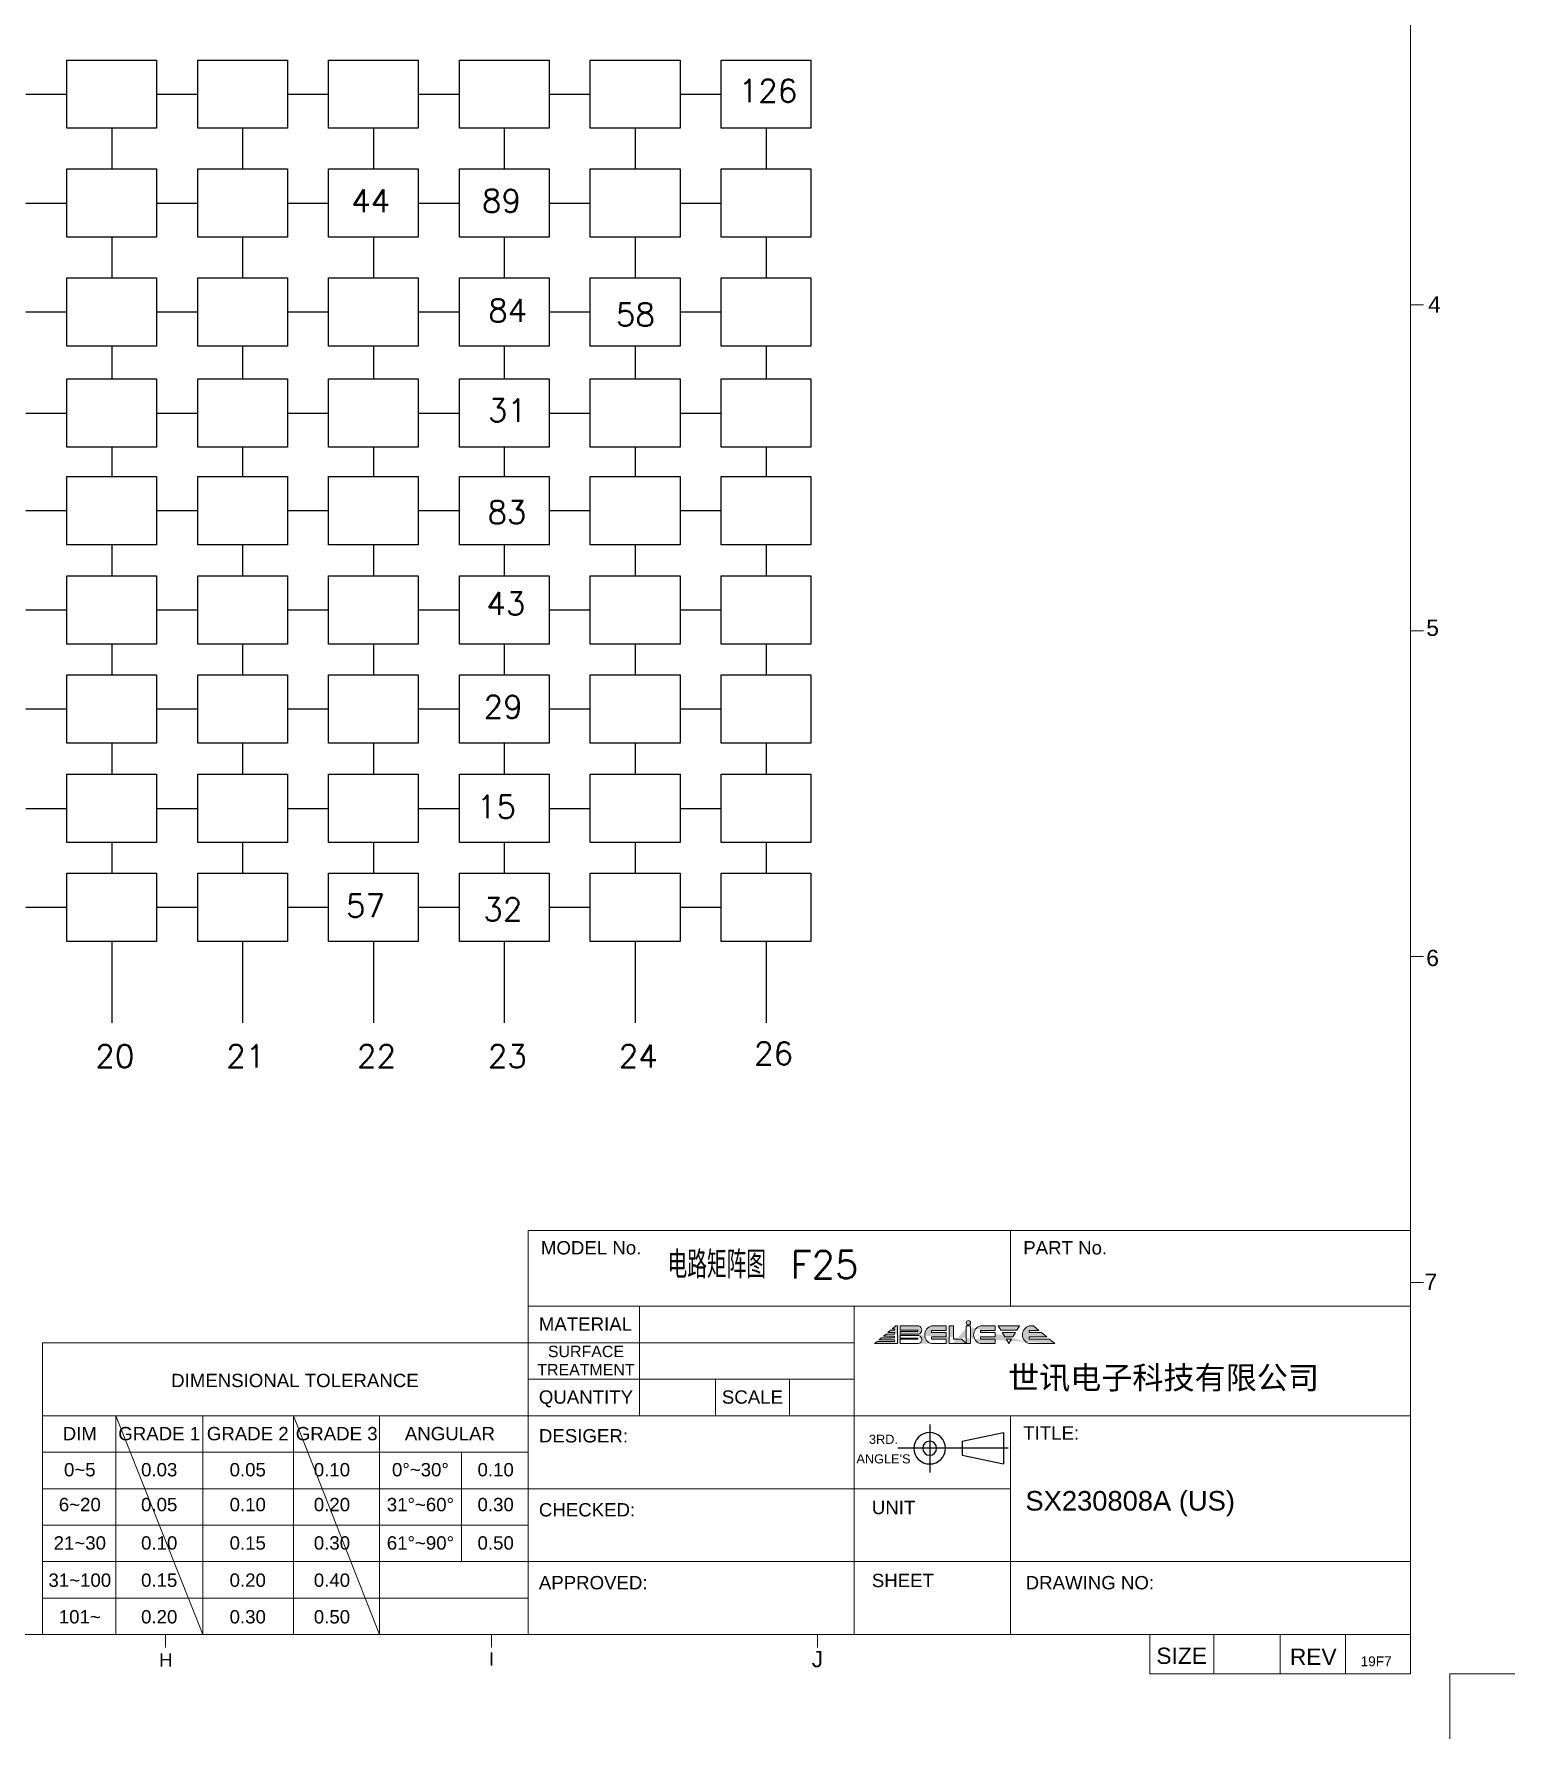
# Model space of a CAD drawing. Header units: millimetres. Extents: x 1461 to 1900, y 363 to 677.
# Drawn here: x 1737.6 to 1900, y 362.9 to 549.8 of the extents above; entities that cross this region are included whole.
import ezdxf
from ezdxf.enums import TextEntityAlignment as Align

# ---------------------------------------------------------------- set-up
doc = ezdxf.new("R2010")
doc.units = ezdxf.units.MM
doc.layers.add('FRAME', color=4, linetype='Continuous')
doc.layers.add('TEXT', color=2, linetype='Continuous', lineweight=0)
doc.layers.add('tukuang', color=5, linetype='Continuous', lineweight=9)
doc.styles.add('ARIAL', font='arial.ttf')
doc.styles.get("Standard").update_dxf_attribs({"font": 'txt', "bigfont": 'gbcbig.shx'})
doc.styles.add('style2', font='arial.ttf', dxfattribs={"height": 2.2})

# ---------------------------------------------------------------- blocks, each defined once
blk = doc.blocks.new('A$C2A432875')
at = {"layer": 'FRAME'}
for p, q in [((7.02903432826588, 4.773375119223429), (0.6975377933415529, 6.113440213039325)), ((0.6975377933415529, 6.113440213039325), (0.6975377933415529, 1.287040250533209)), ((12.01911244807297, 7.346853786466963), (12.01911244807297, 0)), ((0, 3.700240231786267), (16.90187622474764, 3.700240231786267)), ((7.02903432826588, 2.627105344349103), (0.6975377933415529, 1.287040250533209)), ((7.02903432826588, 4.773375119223429), (7.02903432826588, 2.627105344349103))]:
    blk.add_line(p, q, dxfattribs=at)
for radius in [2.413199981253058, 1.073134887437162]:
    blk.add_circle((12.01911244807297, 3.700240231786267), radius, dxfattribs=at)
blk = doc.blocks.new('A2KUANG')
at = {"layer": 'tukuang', "lineweight": 13}
h = blk.add_hatch(color=256, dxfattribs=at)
h.dxf.hatch_style = 1
edge = h.paths.add_edge_path()
edge.add_arc((203.0368198251449, 68.37599122702932), 0.4856163166631358, 0, 360)
h.paths.add_polyline_path([(202.5506171639772, 63.80005937274859), (203.523022486313, 63.80005937274859), (203.523022486313, 67.68968066209311), (202.5506171639772, 67.68968066209311)])
h.paths.add_polyline_path([(201.5781853423973, 64.75781894150555), (202.5505906647336, 63.80005937274859), (198.8230634283555, 63.80005937274859), (198.8230634283555, 67.689680662093), (199.7954687506917, 67.689680662093), (199.7954687506917, 64.75781894150555)], flags=17)
edge = h.paths.add_edge_path(flags=17)
edge.add_line((205.6546892767142, 65.25866735625266), (205.6546892767142, 64.75781894150555))
edge.add_line((205.6546892767142, 64.75781894150555), (208.8996462888863, 64.75781894150555))
edge.add_line((208.8996462888863, 64.75781894150555), (208.8996462888863, 63.80005937274859))
edge.add_line((208.8996462888863, 63.80005937274859), (205.6546892767142, 63.80005937274859))
edge.add_arc((206.1874173586648, 65.7448700174208), 2.016454227829005, 105.31885865457329, 254.68114134542668, ccw=False)
edge.add_line((205.6546892767142, 67.689680662093), (208.8960403511678, 67.689680662093))
edge.add_line((208.8960403511678, 67.689680662093), (208.8960403511678, 66.71727533975684))
edge.add_line((208.8960403511678, 66.71727533975684), (205.6546892767142, 66.71727533975684))
edge.add_line((205.6546892767142, 66.71727533975684), (205.6546892767142, 66.23107267858893))
edge.add_line((205.6546892767142, 66.23107267858893), (208.8960403511678, 66.23107267858893))
edge.add_line((208.8960403511678, 66.23107267858893), (208.8960403511678, 65.25866735625266))
edge.add_line((208.8960403511678, 65.25866735625266), (205.6546892767142, 65.25866735625266))
edge = h.paths.add_edge_path(flags=17)
edge.add_line((216.3768580569886, 65.258667356253), (216.3768580569886, 64.75781894150555))
edge.add_line((216.3768580569886, 64.75781894150555), (220.8157006780189, 64.75781894150555))
edge.add_line((220.8157006780189, 64.75781894150555), (221.957219690431, 63.80005937274859))
edge.add_line((221.957219690431, 63.80005937274859), (216.3762659847853, 63.80005937274859))
edge.add_arc((216.9089940667363, 65.7448700174208), 2.016454227829005, 105.31885865457329, 254.68114134542668, ccw=False)
edge.add_line((216.3762659847853, 67.68968066209311), (217.3213206634628, 67.68968066209311))
edge.add_line((217.3213206634628, 67.68968066209311), (218.4802954202046, 66.71727533975707))
edge.add_line((218.4802954202046, 66.71727533975707), (216.3762659847853, 66.71727533975707))
edge.add_line((216.3762659847853, 66.71727533975707), (216.3762659847853, 66.23107267858893))
edge.add_line((216.3762659847853, 66.23107267858893), (219.0597827985757, 66.23107267858893))
edge.add_line((219.0597827985757, 66.23107267858893), (220.218757555318, 65.258667356253))
edge.add_line((220.218757555318, 65.258667356253), (216.3768580569886, 65.258667356253))
h.paths.add_polyline_path([(211.8832547617076, 63.80005937274859), (211.3073256371135, 64.75781894150555), (212.4646184493631, 64.75781894150555)], flags=17)
h.paths.add_polyline_path([(212.7686353350737, 65.25866735625266), (213.3588890506508, 66.23107267858893), (210.4214146394265, 66.23107267858893), (211.0061506883394, 65.25866735625266)], flags=17)
h.paths.add_polyline_path([(213.6555439528042, 66.71979269531823), (214.2442696240159, 67.689680662093), (209.5443105660584, 67.689680662093), (210.127532854699, 66.71979269531823)], flags=17)
edge = h.paths.add_edge_path(flags=17)
edge.add_line((194.9334421390104, 64.75781894150555), (194.9334421390104, 65.258667356253))
edge.add_line((194.9334421390104, 65.258667356253), (198.1711872757455, 65.25866735625266))
edge.add_line((198.1711872757455, 65.25866735625266), (198.1711872757455, 66.23107267858893))
edge.add_line((198.1711872757455, 66.23107267858893), (194.9298362012923, 66.23107267858893))
edge.add_line((194.9298362012923, 66.23107267858893), (194.9298362012923, 66.71727533975684))
edge.add_line((194.9298362012923, 66.71727533975684), (198.1711872757455, 66.71727533975684))
edge.add_line((198.1711872757455, 66.71727533975684), (198.1711872757455, 67.689680662093))
edge.add_line((198.1711872757455, 67.689680662093), (194.9298362012923, 67.689680662093))
edge.add_arc((195.4625642832443, 65.7448700174208), 2.016454227829005, 105.3188586545733, 254.6811413454267)
edge.add_line((194.9298362012923, 63.80005937274859), (198.1747932134645, 63.80005937274859))
edge.add_line((198.1747932134645, 63.80005937274859), (198.1747932134645, 64.75781894150555))
edge.add_line((198.1747932134645, 64.75781894150555), (194.9334421390104, 64.75781894150555))
edge = h.paths.add_edge_path()
edge.add_arc((191.8439102022517, 64.89035392198195), 0.1338594321856037, 278.0665892787409, 441.9334107212064)
edge.add_line((191.8626938796142, 65.02288890245825), (188.0937788079063, 65.02288890245825))
edge.add_line((188.0937788079063, 65.02288890245825), (188.0937788079063, 65.6098137226519))
edge.add_line((188.0937788079063, 65.6098137226519), (192.1868289870595, 65.6098137226519))
edge.add_arc((191.8372438503175, 64.70493654770019), 0.9700579722774649, -68.87674081975052, 68.87674081975052, ccw=False)
edge.add_line((192.1868289870595, 63.80005937274859), (188.0937788079063, 63.80005937274859))
edge.add_line((188.0937788079063, 63.80005937274859), (188.0937788079063, 64.75781894150555))
edge.add_line((188.0937788079063, 64.75781894150555), (191.8626938796142, 64.75781894150555))
edge = h.paths.add_edge_path(flags=17)
edge.add_arc((191.8439102022517, 66.59938611285952), 0.1338594321856037, 278.0665892787409, 441.9334107212064)
edge.add_line((191.8626938796142, 66.7319210933357), (188.0937788079063, 66.7319210933357))
edge.add_line((188.0937788079063, 66.7319210933357), (188.0937788079063, 67.689680662093))
edge.add_line((188.0937788079063, 67.689680662093), (192.1868289870595, 67.689680662093))
edge.add_arc((191.8372438503175, 66.78480348714118), 0.9700579722774223, -68.87674081975052, 68.87674081975052, ccw=False)
edge.add_line((192.1868289870595, 65.87992631218958), (188.0937788079063, 65.87992631218958))
edge.add_line((188.0937788079063, 65.87992631218958), (188.0937788079063, 66.46685113238334))
edge.add_line((188.0937788079063, 66.46685113238334), (191.8626938796142, 66.46685113238334))
h.paths.add_polyline_path([(187.1213509643526, 67.68968066209311), (187.4511044136602, 67.68968066209311), (187.4511044136602, 63.80667112566391), (182.421391906395, 63.80667112566391), (183.0098871392602, 64.29287378683193), (186.8029338008018, 64.29287378683193), (186.8029338008018, 64.61700889427732), (183.4022172945038, 64.61700889427732), (183.9907125273699, 65.10321155544545), (186.8029338008018, 65.10321155544545), (186.8029338008018, 65.42734666289061), (184.3830426826134, 65.42734666289061), (184.9715379154786, 65.91354932405875), (186.8029338008018, 65.91354932405875), (186.8029338008018, 66.23768443150425), (185.3638680707227, 66.23768443150425), (185.9523633035878, 66.72388709267204), (186.8029338008018, 66.72388709267204), (186.8029338008018, 67.04802220011754), (186.3446934588319, 67.04802220011754)])
edge = h.paths.add_edge_path()
edge.add_line((203.0368198251449, 67.68968066209311), (202.5506171639772, 67.68968066209311))
edge.add_line((217.2572606324729, 63.80005937274859), (221.957219690431, 63.80005937274859))
edge.add_line((188.0937788079063, 65.87992631218958), (192.1868289870595, 65.87992631218958))
edge.add_line((188.0937788079063, 65.6098137226519), (192.1868289870595, 65.6098137226519))
edge.add_line((186.8029338008018, 65.91354932405875), (184.9715379154786, 65.91354932405875))
edge.add_line((187.4511044136607, 63.80667112566357), (182.7511453557026, 63.80667112566357))
edge.add_line((198.8230634283555, 63.80005937274859), (199.471333643246, 63.80005937274859))
at = {"layer": 'tukuang', "color": 7}
for p, q in [((299.9976196515063, 583.182782608696), (299.9976196515063, -8.576217391303999)), ((299.9976196515063, 291.5913913043482), (302.8563587819408, 291.5913913043482)), ((299.9976196515063, 220.122913043479), (302.8563587819408, 220.122913043479)), ((299.9976196515063, 148.6544347826089), (302.8563587819408, 148.6544347826089)), ((106.4965109558543, 0), (106.4965109558534, 88.62091304347814)), ((212.2698587819386, 88.62091304347814), (106.4965109558498, 88.62091304347814)), ((212.2698587819386, 88.62091304347814), (299.9976196515054, 88.62091304347814)), ((212.2698587819386, 72.00000000000045), (212.2698587819386, 88.62091304347814)), ((299.9976196515063, -8.576217391304453), (299.9976196515063, 88.62091304347814)), ((299.9976196515063, 77.18595652173963), (302.8563587819408, 77.18595652173963)), ((212.2698587819386, 72), (106.4965109558507, 72.00000000000045)), ((130.8916244083275, 72.00000000000045), (130.8916244083275, 48.00000000000045)), ((177.9649892167226, 72), (177.9649892167226, 0)), ((212.2698587819386, 72), (299.9976196515063, 72.00000000000045)), ((186.3446934588319, 67.04802220011754), (187.1213509643526, 67.68968066209311)), ((187.1213509643526, 67.68968066209311), (187.4511044136602, 67.68968066209311)), ((187.4511044136602, 63.80667112566391), (187.4511044136602, 67.68968066209311)), ((188.0937788079063, 67.689680662093), (192.1868289870595, 67.689680662093)), ((188.0937788079063, 66.7319210933357), (188.0937788079063, 67.689680662093)), ((194.9298362012923, 67.689680662093), (198.1711872757455, 67.689680662093)), ((198.1711872757455, 67.689680662093), (198.1711872757455, 66.71727533975684)), ((198.8230634283555, 67.689680662093), (198.8230634283555, 63.80005937274859)), ((198.8230634283555, 67.689680662093), (199.7954687506917, 67.689680662093)), ((199.7954687506917, 64.75781894150555), (199.7954687506917, 67.689680662093)), ((202.5506171639772, 67.68968066209311), (202.5506171639772, 63.80005937274859)), ((203.0368198251449, 67.68968066209311), (202.5506171639772, 67.68968066209311)), ((202.5506171639772, 67.68968066209334), (203.523022486313, 67.68968066209311)), ((203.523022486313, 63.80005937274859), (203.523022486313, 67.68968066209311)), ((205.6546892767142, 67.689680662093), (208.8960403511678, 67.689680662093)), ((208.8960403511678, 67.689680662093), (208.8960403511678, 66.71727533975684)), ((209.5443105660584, 67.689680662093), (214.2442696240159, 67.689680662093)), ((210.1275328546999, 66.71979269531823), (209.5443105660584, 67.689680662093)), ((213.6555439528042, 66.71979269531823), (214.2442696240159, 67.689680662093)), ((216.3762659847853, 67.68968066209311), (217.3213206634628, 67.68968066209311)), ((218.4802954202046, 66.71727533975707), (217.3213206634628, 67.68968066209311)), ((0, 0), (0, 63.99999999999955)), ((9.094947017729282e-13, 64), (106.4965109558534, 64.00000000000091)), ((106.4965109558516, 64.00000000000091), (177.9649892167226, 64.00000000000091)), ((182.421391906395, 63.80667112566391), (183.0098871392602, 64.29287378683193)), ((187.4511044136602, 63.80667112566391), (182.421391906395, 63.80667112566391)), ((187.4511044136607, 63.80667112566357), (182.7511453557026, 63.80667112566357)), ((186.8029338008018, 64.29287378683193), (183.0098871392602, 64.29287378683193)), ((183.4022172945038, 64.61700889427732), (183.9907125273699, 65.10321155544545)), ((186.8029338008018, 64.61700889427732), (183.4022172945038, 64.61700889427732)), ((183.4022172945038, 64.61700889427732), (183.4022172945038, 64.61700889427732)), ((186.8029338008018, 65.10321155544545), (183.9907125273699, 65.10321155544545)), ((184.3830426826134, 65.42734666289061), (184.9715379154786, 65.91354932405875)), ((186.8029338008018, 65.42734666289061), (184.3830426826134, 65.42734666289061)), ((186.8029338008018, 65.91354932405875), (184.9715379154786, 65.91354932405875)), ((186.8029338008018, 65.91354932405875), (184.9715379154786, 65.91354932405875)), ((185.3638680707227, 66.23768443150425), (185.9523633035878, 66.72388709267204)), ((186.8029338008018, 66.23768443150425), (185.3638680707227, 66.23768443150425)), ((186.8029338008018, 66.72388709267204), (185.9523633035878, 66.72388709267204)), ((186.8029338008018, 67.04802220011754), (186.3446934588319, 67.04802220011754)), ((186.8029338008018, 67.04802220011754), (186.8029338008018, 66.72388709267204)), ((186.8029338008018, 66.23768443150425), (186.8029338008018, 65.91354932405875)), ((186.8029338008018, 65.42734666289061), (186.8029338008018, 65.10321155544545)), ((186.8029338008018, 64.61700889427732), (186.8029338008018, 64.29287378683193)), ((191.8626938796142, 66.7319210933357), (188.0937788079063, 66.7319210933357)), ((188.0937788079063, 66.46685113238334), (188.0937788079063, 65.87992631218958)), ((188.0937788079063, 66.46685113238334), (191.8626938796142, 66.46685113238334)), ((188.0937788079063, 65.87992631218958), (192.1868289870595, 65.87992631218958)), ((188.0937788079063, 65.87992631218958), (192.1868289870595, 65.87992631218958)), ((188.0937788079063, 65.6098137226519), (192.1868289870595, 65.6098137226519)), ((188.0937788079063, 65.6098137226519), (192.1868289870595, 65.6098137226519)), ((188.0937788079063, 65.02288890245825), (188.0937788079063, 65.6098137226519)), ((188.0937788079063, 65.02288890245825), (191.8626938796142, 65.02288890245825)), ((188.0937788079063, 64.75781894150555), (188.0937788079063, 63.80005937274859)), ((191.8626938796142, 64.75781894150555), (188.0937788079063, 64.75781894150555)), ((188.0937788079063, 63.80005937274859), (192.1868289870595, 63.80005937274859)), ((194.9298362012923, 66.71727533975684), (194.9298362012923, 66.23107267858893)), ((194.9298362012923, 66.71727533975684), (198.1711872757455, 66.71727533975684)), ((194.9298362012923, 66.23107267858893), (198.1711872757455, 66.23107267858893)), ((194.9298362012923, 63.80005937274859), (198.1747932134645, 63.80005937274859)), ((194.9334421390104, 65.258667356253), (198.1711872757455, 65.25866735625266)), ((194.9334421390104, 64.75781894150555), (194.9334421390104, 65.258667356253)), ((194.9334421390104, 64.75781894150555), (198.1747932134645, 64.75781894150555)), ((198.1711872757455, 66.23107267858893), (198.1711872757455, 65.25866735625266)), ((198.1747932134645, 64.75781894150555), (198.1747932134645, 63.80005937274859)), ((198.8230634283555, 63.80005937274859), (202.5505906647336, 63.80005937274859)), ((198.8230634283555, 63.80005937274859), (199.471333643246, 63.80005937274859)), ((199.7954687506917, 64.75781894150555), (201.5781853423973, 64.75781894150555)), ((201.5781853423973, 64.75781894150555), (202.5505906647336, 63.80005937274859)), ((202.5506171639772, 67.04141044720222), (202.5506171639772, 67.04141044720222)), ((202.5506171639772, 63.80005937274859), (203.523022486313, 63.80005937274859)), ((205.6546892767142, 66.71727533975684), (205.6546892767142, 66.23107267858893)), ((205.6546892767142, 66.71727533975684), (208.8960403511678, 66.71727533975684)), ((205.6546892767142, 66.23107267858893), (208.8960403511678, 66.23107267858893)), ((205.6546892767142, 65.25866735625266), (208.8960403511678, 65.25866735625266)), ((205.6546892767142, 65.25866735625266), (205.6546892767142, 64.75781894150555)), ((205.6546892767142, 64.75781894150555), (208.8996462888863, 64.75781894150555)), ((205.6546892767142, 63.80005937274859), (208.8996462888863, 63.80005937274859)), ((208.8960403511678, 66.23107267858893), (208.8960403511678, 65.25866735625266)), ((208.8996462888863, 64.75781894150555), (208.8996462888863, 63.80005937274859)), ((210.127532854699, 66.71979269531823), (213.6555439528042, 66.71979269531823)), ((210.4214146394265, 66.23107267858893), (213.3588890506508, 66.23107267858893)), ((211.0061506883394, 65.25866735625266), (210.4214146394265, 66.23107267858893)), ((211.0061506883394, 65.25866735625266), (212.7686353350737, 65.25866735625266)), ((211.3073256371135, 64.75781894150555), (212.4646184493631, 64.75781894150555)), ((211.8832547617076, 63.80005937274859), (211.3073256371135, 64.75781894150555)), ((211.8832547617076, 63.80005937274859), (212.4646184493631, 64.75781894150555)), ((212.7686353350737, 65.25866735625266), (213.3588890506508, 66.23107267858893)), ((216.3762659847853, 66.71727533975707), (216.3762659847853, 66.23107267858893)), ((216.3762659847853, 66.71727533975707), (218.4802954202046, 66.71727533975707)), ((216.3762659847853, 66.23107267858893), (219.0597827985757, 66.23107267858893)), ((216.3762659847853, 63.80005937274859), (221.957219690431, 63.80005937274859)), ((216.3768580569886, 65.258667356253), (220.218757555318, 65.258667356253)), ((216.3768580569886, 65.258667356253), (216.3768580569886, 64.75781894150555)), ((216.3768580569886, 64.75781894150555), (220.8157006780189, 64.75781894150555)), ((217.2572606324729, 63.80005937274859), (221.957219690431, 63.80005937274859)), ((219.0597827985757, 66.23107267858893), (220.218757555318, 65.258667356253)), ((220.8157006780189, 64.75781894150555), (221.957219690431, 63.80005937274859)), ((177.9649892167226, 56), (106.4965109558543, 56.00000000000045)), ((147.559921826678, 56), (147.5599218266789, 48.00000000000045)), ((163.7977643416953, 48.00000000000227), (163.7977643416953, 56)), ((0, 48), (106.4965109558534, 48.00000000000045)), ((16.09788495393786, 47.99999999999955), (35.19750868879783, 4.547473508864641e-13)), ((16.09788495393695, 0), (16.09788495393786, 48.00000000000045)), ((35.19750868879783, 0), (35.19750868879692, 48)), ((55.02168054124286, 48.00000000000045), (73.91428694307251, 0)), ((55.02168054124377, 0), (55.02168054124286, 48.00000000000045)), ((73.91428694307251, 0), (73.91428694307342, 48)), ((106.4965109558516, 48.00000000000045), (177.9649892167217, 48.00000000000045)), ((177.9649892167226, 48.00000000000045), (299.9976196515063, 48.00000000000045)), ((212.2698587819386, 48.00000000000045), (212.2698587819395, 4.547473508864641e-13)), ((9.094947017729282e-13, 40), (61.9429431171784, 40)), ((61.94294311717658, 40), (106.4965109558534, 40.00000000000045)), ((91.85663133554499, 16), (91.8566313355459, 39.99999999999955)), ((9.094947017729282e-13, 32), (61.9429431171784, 32)), ((61.94294311717658, 32), (106.4965109558534, 32.00000000000045)), ((177.9649892167226, 32.00000000000045), (106.4965109558525, 32.00000000000045)), ((212.2698587819395, 32.00000000000045), (177.9649892167226, 32.00000000000045)), ((9.094947017729282e-13, 24), (61.9429431171784, 24)), ((61.94294311717658, 24), (106.4965109558534, 24.00000000000045)), ((9.094947017729282e-13, 16.00000000000045), (61.9429431171784, 16)), ((61.94294311717658, 16), (106.4965109558534, 16)), ((106.4965109558534, 16), (299.9976196515063, 16)), ((0, 8.000000000000455), (106.4965109558543, 8.000000000000455)), ((-531.8954673050157, 4.547473508864641e-13), (299.9976196515063, 4.547473508864641e-13)), ((0, 0), (106.4965109558543, 0)), ((26.98803269498421, 4.547473508864641e-13), (26.98803269498421, -2.85873913043406)), ((98.45651095585345, 4.547473508864641e-13), (98.45651095585345, -2.85873913043406)), ((106.4965109558543, 0), (299.9976196515063, 4.547473508864641e-13)), ((169.9249892167236, 4.547473508864641e-13), (169.9249892167236, -2.85873913043406)), ((242.8228370428105, 0), (242.8228370428105, -8.576217391304453)), ((256.8315944665992, 0), (256.8315944665992, -8.576217391304453)), ((271.4102283471584, 0), (271.4102283471584, -8.576217391304453)), ((285.7039239993319, 0), (285.7039239993319, -8.576217391304453)), ((242.8228370428105, -8.576217391304453), (299.9976196515063, -8.576217391304453)), ((308.5738370428098, -8.576217391303999), (322.8675326949842, -8.576217391303999)), ((308.5738370428098, -22.86991304347794), (308.5738370428098, -8.576217391303999))]:
    blk.add_line(p, q, dxfattribs=at)
blk.add_circle((203.0368198251449, 68.37599122702932), 0.4856163166631358, dxfattribs=at)
for centre, radius, start, end in [((191.8372438503175, 66.78480348714118), 0.9700579722774223, 291.1232591802495, 68.87674081975051), ((195.4625642832443, 65.7448700174208), 2.016454227829005, 105.3188586545733, 254.6811413454267), ((206.1874173586648, 65.7448700174208), 2.016454227829005, 105.3188586545733, 254.6811413454267), ((216.9089940667363, 65.7448700174208), 2.016454227829005, 105.3188586545733, 254.6811413454267), ((191.8439102022517, 66.59938611285952), 0.1338594321856037, 278.0665892787409, 81.93341072120649), ((191.8439102022517, 64.89035392198195), 0.1338594321856037, 278.0665892787409, 81.93341072120649), ((191.8372438503175, 64.70493654770019), 0.9700579722774649, 291.1232591802495, 68.87674081975051)]:
    blk.add_arc(centre, radius, start, end, dxfattribs=at)
at = {"layer": 'tukuang', "color": 7, "xscale": -1.429369565217391, "yscale": 1.429369565217391, "zscale": 1.429369565217391}
blk.add_blockref('A$C2A432875', (211.7208757094131, 35.57139180049535), dxfattribs=at)
at = {"insert": (211.7091402318474, 58.83928532315906), "char_height": 5, "width": 83.5080546329491, "attachment_point": 1}
blk.add_mtext('{\\fMicrosoft YaHei|b0|i0|c134|p34;世讯电子科技有限公司}', dxfattribs=at)
at = {"layer": 'tukuang', "color": 7, "style": 'ARIAL'}
for s, height, p in [('4', 3.573423913043479, (305.2276496021941, 291.6895582742113)), ('5', 3.573423913043479, (304.8175996146447, 220.7700128143356)), ('6', 3.573423913043479, (304.8175996146447, 148.3729785946857)), ('7', 3.573423913043479, (304.4386868063957, 77.35421400192126)), ('J', 3.573423913043479, (169.932227841502, -5.362490358331797)), ('H', 2.926127813624223, (27.02379505393492, -5.558293741879424)), ('I', 2.926127813624223, (98.4637495806328, -5.362490358331797))]:
    blk.add_text(s, height=height, dxfattribs=at).set_placement(p, align=Align.MIDDLE_CENTER)
for s, height, p in [('MODEL No.', 2.926127813624223, (109.2911437822731, 83.36538844870665)), ('PART No.', 2.926127813624223, (215.064491608362, 83.36538844870665)), ('MATERIAL', 2.926127813624223, (108.8416660761322, 66.63070038307342)), ('QUANTITY', 2.926127813624223, (108.8416660761313, 50.63070038307296)), ('SCALE', 2.926127813624223, (148.9781542659648, 50.63070038307478)), ('DESIGER:', 2.926127813624223, (108.8590576194638, 42.13146277265741)), ('TITLE:', 2.926127813624223, (215.064491608362, 42.74447540522897)), ('CHECKED:', 2.926127813624223, (108.8507857254281, 25.90665480552661)), ('UNIT', 2.926127813624223, (181.8623684849608, 26.4066411183976)), ('APPROVED:', 2.926127813624223, (108.841666076135, 9.924811065149242)), ('SHEET', 2.926127813624223, (181.8623684849608, 10.40664111839806)), ('DRAWING NO:', 2.926127813624223, (215.5872299362036, 9.924811065149242)), ('SIZE', 3.573423913043479, (244.2501340321087, -6.431791361537307)), ('REV', 3.573423913043479, (273.5197493720207, -6.641423734442469))]:
    blk.add_text(s, height=height, dxfattribs=at).set_placement(p)
for s, height, p in [('SURFACE', 2.5, (119.1764031210778, 62.09386931812787)), ('TREATMENT', 2.5, (119.1764031210778, 58.09386931812787)), ('3RD.', 2, (184.4114828687516, 42.83077052218596)), ("ANGLE'S", 2, (184.4114828687516, 38.53948537474707))]:
    blk.add_text(s, height=height, dxfattribs=at).set_placement(p, align=Align.MIDDLE)
at = {"layer": 'tukuang', "color": 7, "char_height": 2.926127813624223, "attachment_point": 2, "line_spacing_factor": 0.9, "style": 'ARIAL'}
for s, insert, width in [('DIMENSIONAL TOLERANCE', (55.3581777792233, 57.18654005245753), 90.46718206521743), ('DIM', (8.186752168878229, 45.52907325590468), 12.92388315217392), ('GRADE 1', (25.59980637602803, 45.52907325590468), 24.12458188405798), ('GRADE 2', (45.01254933431937, 45.52907325590468), 24.12458188405798), ('GRADE 3', (64.51151710550494, 45.52907325590468), 24.12458188405798), ('ANGULAR', (89.34384144033811, 45.52907325590513), 24.12458188405798), ('0~5', (8.186752168878229, 37.62522425074621), 12.92388315217392), ('0.03', (25.59980637602803, 37.62522425074621), 17.23184420289856), ('0.05', (45.01254933431937, 37.62522425074621), 17.23184420289856), ('0.10', (63.47643044034794, 37.62522425074621), 17.23184420289856), ('0%%D~30%%D', (82.87715961642243, 37.62522425074667), 12.92388315217392), ('0.10', (99.37551291991167, 37.62522425074667), 17.23184420289856), ('6~20', (8.186752168878229, 29.97693452629392), 17.23184420289856), ('0.05', (25.59980637602803, 29.97693452629392), 17.23184420289856), ('0.10', (45.01254933431937, 29.97693452629392), 17.23184420289856), ('0.20', (63.47643044034794, 29.97693452629392), 17.23184420289856), ('31%%D~60%%D', (82.87715961642243, 29.97693452629437), 17.23184420289856), ('0.30', (99.37551291991167, 29.97693452629437), 17.23184420289856), ('21~30', (8.186752168878229, 21.56192986121732), 21.53980525362319), ('0.10', (25.59980637602803, 21.56192986121732), 17.23184420289856), ('0.15', (45.01254933431937, 21.56192986121732), 17.23184420289856), ('0.30', (63.47643044034794, 21.56192986121732), 17.23184420289856), ('61%%D~90%%D', (82.87715961642243, 21.56192986121778), 21.53980525362319), ('0.50', (99.37551291991167, 21.56192986121778), 17.23184420289856), ('31~100', (8.186752168878229, 13.4024721106739), 25.84776630434783), ('0.15', (25.59980637602803, 13.4024721106739), 17.23184420289856), ('0.20', (45.01254933431937, 13.4024721106739), 17.23184420289856), ('0.40', (63.47643044034794, 13.4024721106739), 17.23184420289856), ('101~', (8.186752168878229, 5.370831098997314), 17.23184420289856), ('0.20', (25.59980637602803, 5.370831098997314), 17.23184420289856), ('0.30', (45.01254933431937, 5.370831098997314), 17.23184420289856), ('0.50', (63.47643044034794, 5.370831098997314), 17.23184420289856)]:
    blk.add_mtext(s, dxfattribs=dict(at, insert=insert, width=width))

msp = doc.modelspace()

# ---------------------------------------------------------------- linework, layer by layer
for p, q in [((1736.682767049708, 543.1868851116258), (1741.192533862283, 543.1868851116258)), ((1751.029495821954, 543.1868851116258), (1755.53926263453, 543.1868851116258)), ((1765.3762245942, 543.1868851116258), (1769.885991406776, 543.1868851116258)), ((1779.722953366447, 543.1868851116258), (1784.232720179023, 543.1868851116258)), ((1794.069682138693, 543.1868851116258), (1798.579448951269, 543.1868851116258)), ((1808.416410910939, 543.1868851116258), (1812.926177723516, 543.1868851116258)), ((1746.111014842119, 539.4417536844), (1746.111014842119, 534.9965005920772)), ((1760.457743614365, 539.4417536844), (1760.457743614365, 534.9965005920772)), ((1774.804472386612, 539.4417536844), (1774.804472386612, 534.9965005920772)), ((1789.151201158858, 539.4417536844), (1789.151201158858, 534.9965005920772)), ((1803.497929931105, 539.4417536844), (1803.497929931105, 534.9965005920772)), ((1817.844658703351, 539.4417536844), (1817.844658703351, 534.9965005920772)), ((1736.682767049708, 531.2513691648514), (1741.192533862283, 531.2513691648514)), ((1751.029495821954, 531.2513691648514), (1755.53926263453, 531.2513691648514)), ((1765.3762245942, 531.2513691648514), (1769.885991406776, 531.2513691648514)), ((1779.722953366447, 531.2513691648514), (1784.232720179023, 531.2513691648514)), ((1794.069682138693, 531.2513691648514), (1798.579448951269, 531.2513691648514)), ((1808.416410910939, 531.2513691648514), (1812.926177723516, 531.2513691648514)), ((1746.111014842119, 527.5062377376257), (1746.111014842119, 523.0609846453028)), ((1760.457743614365, 527.5062377376257), (1760.457743614365, 523.0609846453028)), ((1774.804472386612, 527.5062377376257), (1774.804472386612, 523.0609846453028)), ((1789.151201158858, 527.5062377376257), (1789.151201158858, 523.0609846453028)), ((1803.497929931105, 527.5062377376257), (1803.497929931105, 523.0609846453028)), ((1817.844658703351, 527.5062377376257), (1817.844658703351, 523.0609846453028)), ((1736.682767049708, 519.3158532180771), (1741.192533862283, 519.3158532180771)), ((1751.029495821954, 519.3158532180771), (1755.53926263453, 519.3158532180771)), ((1765.3762245942, 519.3158532180771), (1769.885991406776, 519.3158532180771)), ((1779.722953366447, 519.3158532180771), (1784.232720179023, 519.3158532180771)), ((1794.069682138693, 519.3158532180771), (1798.579448951269, 519.3158532180771)), ((1808.416410910939, 519.3158532180771), (1812.926177723516, 519.3158532180771)), ((1746.111014842119, 515.5707217908514), (1746.111014842119, 511.9630482217146)), ((1760.457743614365, 515.5707217908514), (1760.457743614365, 511.9630482217146)), ((1774.804472386612, 515.5707217908514), (1774.804472386612, 511.9630482217146)), ((1789.151201158858, 515.5707217908514), (1789.151201158858, 511.9630482217146)), ((1803.497929931105, 515.5707217908514), (1803.497929931105, 511.9630482217146)), ((1817.844658703351, 515.5707217908514), (1817.844658703351, 511.9630482217146)), ((1736.682767049708, 508.2179167944889), (1741.192533862283, 508.2179167944889)), ((1751.029495821954, 508.2179167944889), (1755.53926263453, 508.2179167944889)), ((1765.3762245942, 508.2179167944889), (1769.885991406776, 508.2179167944889)), ((1779.722953366447, 508.2179167944889), (1784.232720179023, 508.2179167944889)), ((1794.069682138693, 508.2179167944889), (1798.579448951269, 508.2179167944889)), ((1808.416410910939, 508.2179167944889), (1812.926177723516, 508.2179167944889)), ((1746.111014842119, 504.4727853672632), (1746.111014842119, 501.2839015597199)), ((1760.457743614365, 504.4727853672632), (1760.457743614365, 501.2839015597199)), ((1774.804472386612, 504.4727853672632), (1774.804472386612, 501.2839015597199)), ((1789.151201158858, 504.4727853672632), (1789.151201158858, 501.2839015597199)), ((1803.497929931105, 504.4727853672632), (1803.497929931105, 501.2839015597199)), ((1817.844658703351, 504.4727853672632), (1817.844658703351, 501.2839015597199)), ((1736.682767049708, 497.5387701324942), (1741.192533862283, 497.5387701324942)), ((1751.029495821954, 497.5387701324942), (1755.53926263453, 497.5387701324942)), ((1765.3762245942, 497.5387701324942), (1769.885991406776, 497.5387701324942)), ((1779.722953366447, 497.5387701324942), (1784.232720179023, 497.5387701324942)), ((1794.069682138693, 497.5387701324942), (1798.579448951269, 497.5387701324942)), ((1808.416410910939, 497.5387701324942), (1812.926177723516, 497.5387701324942)), ((1746.111014842119, 493.7936387052684), (1746.111014842119, 490.3783480068141)), ((1760.457743614365, 493.7936387052684), (1760.457743614365, 490.3783480068141)), ((1774.804472386612, 493.7936387052684), (1774.804472386612, 490.3783480068141)), ((1789.151201158858, 493.7936387052684), (1789.151201158858, 490.3783480068141)), ((1803.497929931105, 493.7936387052684), (1803.497929931105, 490.3783480068141)), ((1817.844658703351, 493.7936387052684), (1817.844658703351, 490.3783480068141)), ((1736.682767049708, 486.6332165795884), (1741.192533862283, 486.6332165795884)), ((1751.029495821954, 486.6332165795884), (1755.53926263453, 486.6332165795884)), ((1765.3762245942, 486.6332165795884), (1769.885991406776, 486.6332165795884)), ((1779.722953366447, 486.6332165795884), (1784.232720179023, 486.6332165795884)), ((1794.069682138693, 486.6332165795884), (1798.579448951269, 486.6332165795884)), ((1808.416410910939, 486.6332165795884), (1812.926177723516, 486.6332165795884)), ((1746.111014842119, 482.8880851523627), (1746.111014842119, 479.5321088226867)), ((1760.457743614365, 482.8880851523627), (1760.457743614365, 479.5321088226867)), ((1774.804472386612, 482.8880851523627), (1774.804472386612, 479.5321088226867)), ((1789.151201158858, 482.8880851523627), (1789.151201158858, 479.5321088226867)), ((1803.497929931105, 482.8880851523627), (1803.497929931105, 479.5321088226867)), ((1817.844658703351, 482.8880851523627), (1817.844658703351, 479.5321088226867)), ((1736.682767049708, 475.786977395461), (1741.192533862283, 475.786977395461)), ((1751.029495821954, 475.786977395461), (1755.53926263453, 475.786977395461)), ((1765.3762245942, 475.786977395461), (1769.885991406776, 475.786977395461)), ((1779.722953366447, 475.786977395461), (1784.232720179023, 475.786977395461)), ((1794.069682138693, 475.786977395461), (1798.579448951269, 475.786977395461)), ((1808.416410910939, 475.786977395461), (1812.926177723516, 475.786977395461)), ((1746.111014842119, 472.0418459682353), (1746.111014842119, 468.6265552697807)), ((1760.457743614365, 472.0418459682353), (1760.457743614365, 468.6265552697807)), ((1774.804472386612, 472.0418459682353), (1774.804472386612, 468.6265552697807)), ((1789.151201158858, 472.0418459682353), (1789.151201158858, 468.6265552697807)), ((1803.497929931105, 472.0418459682353), (1803.497929931105, 468.6265552697807)), ((1817.844658703351, 472.0418459682353), (1817.844658703351, 468.6265552697807)), ((1736.682767049708, 464.881423842555), (1741.192533862283, 464.881423842555)), ((1751.029495821954, 464.881423842555), (1755.53926263453, 464.881423842555)), ((1765.3762245942, 464.881423842555), (1769.885991406776, 464.881423842555)), ((1779.722953366447, 464.881423842555), (1784.232720179023, 464.881423842555)), ((1794.069682138693, 464.881423842555), (1798.579448951269, 464.881423842555)), ((1808.416410910939, 464.881423842555), (1812.926177723516, 464.881423842555)), ((1746.111014842119, 461.1362924153293), (1746.111014842119, 457.7803160856533)), ((1760.457743614365, 461.1362924153293), (1760.457743614365, 457.7803160856533)), ((1774.804472386612, 461.1362924153293), (1774.804472386612, 457.7803160856533)), ((1789.151201158858, 461.1362924153293), (1789.151201158858, 457.7803160856533)), ((1803.497929931105, 461.1362924153293), (1803.497929931105, 457.7803160856533)), ((1817.844658703351, 461.1362924153293), (1817.844658703351, 457.7803160856533)), ((1736.682767049708, 454.0351846584276), (1741.192533862283, 454.0351846584276)), ((1751.029495821954, 454.0351846584276), (1755.53926263453, 454.0351846584276)), ((1765.3762245942, 454.0351846584276), (1769.885991406776, 454.0351846584276)), ((1779.722953366447, 454.0351846584276), (1784.232720179023, 454.0351846584276)), ((1794.069682138693, 454.0351846584276), (1798.579448951269, 454.0351846584276)), ((1808.416410910939, 454.0351846584276), (1812.926177723516, 454.0351846584276)), ((1746.111014842119, 450.2900532312019), (1746.111014842119, 441.3853712804853)), ((1760.457743614365, 450.2900532312019), (1760.457743614365, 441.3853712804853)), ((1774.804472386612, 450.2900532312019), (1774.804472386612, 441.3853712804853)), ((1789.151201158858, 450.2900532312019), (1789.151201158858, 441.3853712804853)), ((1803.497929931105, 450.2900532312019), (1803.497929931105, 441.3853712804853)), ((1817.844658703351, 450.2900532312019), (1817.844658703351, 441.3853712804853))]:
    msp.add_line(p, q)
for points in [[(1741.192533862283, 546.9320165388515), (1751.029495821954, 546.9320165388515), (1751.029495821954, 539.4417536844), (1741.192533862283, 539.4417536844)], [(1755.53926263453, 546.9320165388515), (1765.3762245942, 546.9320165388515), (1765.3762245942, 539.4417536844), (1755.53926263453, 539.4417536844)], [(1769.885991406776, 546.9320165388515), (1779.722953366447, 546.9320165388515), (1779.722953366447, 539.4417536844), (1769.885991406776, 539.4417536844)], [(1784.232720179023, 546.9320165388515), (1794.069682138693, 546.9320165388515), (1794.069682138693, 539.4417536844), (1784.232720179023, 539.4417536844)], [(1798.579448951269, 546.9320165388515), (1808.416410910939, 546.9320165388515), (1808.416410910939, 539.4417536844), (1798.579448951269, 539.4417536844)], [(1812.926177723516, 546.9320165388515), (1822.763139683186, 546.9320165388515), (1822.763139683186, 539.4417536844), (1812.926177723516, 539.4417536844)], [(1741.192533862283, 534.9965005920772), (1751.029495821954, 534.9965005920772), (1751.029495821954, 527.5062377376257), (1741.192533862283, 527.5062377376257)], [(1755.53926263453, 534.9965005920772), (1765.3762245942, 534.9965005920772), (1765.3762245942, 527.5062377376257), (1755.53926263453, 527.5062377376257)], [(1784.232720179023, 534.9965005920772), (1794.069682138693, 534.9965005920772), (1794.069682138693, 527.5062377376257), (1784.232720179023, 527.5062377376257)], [(1798.579448951269, 534.9965005920772), (1808.416410910939, 534.9965005920772), (1808.416410910939, 527.5062377376257), (1798.579448951269, 527.5062377376257)], [(1812.926177723516, 534.9965005920772), (1822.763139683186, 534.9965005920772), (1822.763139683186, 527.5062377376257), (1812.926177723516, 527.5062377376257)], [(1741.192533862283, 523.0609846453028), (1751.029495821954, 523.0609846453028), (1751.029495821954, 515.5707217908514), (1741.192533862283, 515.5707217908514)], [(1755.53926263453, 523.0609846453028), (1765.3762245942, 523.0609846453028), (1765.3762245942, 515.5707217908514), (1755.53926263453, 515.5707217908514)], [(1769.885991406776, 523.0609846453028), (1779.722953366447, 523.0609846453028), (1779.722953366447, 515.5707217908514), (1769.885991406776, 515.5707217908514)], [(1784.232720179023, 523.0609846453028), (1794.069682138693, 523.0609846453028), (1794.069682138693, 515.5707217908514), (1784.232720179023, 515.5707217908514)], [(1798.579448951269, 523.0609846453028), (1808.416410910939, 523.0609846453028), (1808.416410910939, 515.5707217908514), (1798.579448951269, 515.5707217908514)], [(1812.926177723516, 523.0609846453028), (1822.763139683186, 523.0609846453028), (1822.763139683186, 515.5707217908514), (1812.926177723516, 515.5707217908514)], [(1741.192533862283, 511.9630482217146), (1751.029495821954, 511.9630482217146), (1751.029495821954, 504.4727853672632), (1741.192533862283, 504.4727853672632)], [(1755.53926263453, 511.9630482217146), (1765.3762245942, 511.9630482217146), (1765.3762245942, 504.4727853672632), (1755.53926263453, 504.4727853672632)], [(1769.885991406776, 511.9630482217146), (1779.722953366447, 511.9630482217146), (1779.722953366447, 504.4727853672632), (1769.885991406776, 504.4727853672632)], [(1784.232720179023, 511.9630482217146), (1794.069682138693, 511.9630482217146), (1794.069682138693, 504.4727853672632), (1784.232720179023, 504.4727853672632)], [(1798.579448951269, 511.9630482217146), (1808.416410910939, 511.9630482217146), (1808.416410910939, 504.4727853672632), (1798.579448951269, 504.4727853672632)], [(1812.926177723516, 511.9630482217146), (1822.763139683186, 511.9630482217146), (1822.763139683186, 504.4727853672632), (1812.926177723516, 504.4727853672632)], [(1741.192533862283, 501.2839015597199), (1751.029495821954, 501.2839015597199), (1751.029495821954, 493.7936387052684), (1741.192533862283, 493.7936387052684)], [(1755.53926263453, 501.2839015597199), (1765.3762245942, 501.2839015597199), (1765.3762245942, 493.7936387052684), (1755.53926263453, 493.7936387052684)], [(1769.885991406776, 501.2839015597199), (1779.722953366447, 501.2839015597199), (1779.722953366447, 493.7936387052684), (1769.885991406776, 493.7936387052684)], [(1784.232720179023, 501.2839015597199), (1794.069682138693, 501.2839015597199), (1794.069682138693, 493.7936387052684), (1784.232720179023, 493.7936387052684)], [(1798.579448951269, 501.2839015597199), (1808.416410910939, 501.2839015597199), (1808.416410910939, 493.7936387052684), (1798.579448951269, 493.7936387052684)], [(1812.926177723516, 501.2839015597199), (1822.763139683186, 501.2839015597199), (1822.763139683186, 493.7936387052684), (1812.926177723516, 493.7936387052684)], [(1741.192533862283, 490.3783480068141), (1751.029495821954, 490.3783480068141), (1751.029495821954, 482.8880851523627), (1741.192533862283, 482.8880851523627)], [(1755.53926263453, 490.3783480068141), (1765.3762245942, 490.3783480068141), (1765.3762245942, 482.8880851523627), (1755.53926263453, 482.8880851523627)], [(1769.885991406776, 490.3783480068141), (1779.722953366447, 490.3783480068141), (1779.722953366447, 482.8880851523627), (1769.885991406776, 482.8880851523627)], [(1784.232720179023, 490.3783480068141), (1794.069682138693, 490.3783480068141), (1794.069682138693, 482.8880851523627), (1784.232720179023, 482.8880851523627)], [(1798.579448951269, 490.3783480068141), (1808.416410910939, 490.3783480068141), (1808.416410910939, 482.8880851523627), (1798.579448951269, 482.8880851523627)], [(1812.926177723516, 490.3783480068141), (1822.763139683186, 490.3783480068141), (1822.763139683186, 482.8880851523627), (1812.926177723516, 482.8880851523627)], [(1741.192533862283, 479.5321088226867), (1751.029495821954, 479.5321088226867), (1751.029495821954, 472.0418459682353), (1741.192533862283, 472.0418459682353)], [(1755.53926263453, 479.5321088226867), (1765.3762245942, 479.5321088226867), (1765.3762245942, 472.0418459682353), (1755.53926263453, 472.0418459682353)], [(1769.885991406776, 479.5321088226867), (1779.722953366447, 479.5321088226867), (1779.722953366447, 472.0418459682353), (1769.885991406776, 472.0418459682353)], [(1784.232720179023, 479.5321088226867), (1794.069682138693, 479.5321088226867), (1794.069682138693, 472.0418459682353), (1784.232720179023, 472.0418459682353)], [(1798.579448951269, 479.5321088226867), (1808.416410910939, 479.5321088226867), (1808.416410910939, 472.0418459682353), (1798.579448951269, 472.0418459682353)], [(1812.926177723516, 479.5321088226867), (1822.763139683186, 479.5321088226867), (1822.763139683186, 472.0418459682353), (1812.926177723516, 472.0418459682353)], [(1741.192533862283, 468.6265552697807), (1751.029495821954, 468.6265552697807), (1751.029495821954, 461.1362924153293), (1741.192533862283, 461.1362924153293)], [(1755.53926263453, 468.6265552697807), (1765.3762245942, 468.6265552697807), (1765.3762245942, 461.1362924153293), (1755.53926263453, 461.1362924153293)], [(1784.232720179023, 468.6265552697807), (1794.069682138693, 468.6265552697807), (1794.069682138693, 461.1362924153293), (1784.232720179023, 461.1362924153293)], [(1812.926177723516, 468.6265552697807), (1822.763139683186, 468.6265552697807), (1822.763139683186, 461.1362924153293), (1812.926177723516, 461.1362924153293)], [(1741.192533862283, 457.7803160856533), (1751.029495821954, 457.7803160856533), (1751.029495821954, 450.2900532312019), (1741.192533862283, 450.2900532312019)], [(1755.53926263453, 457.7803160856533), (1765.3762245942, 457.7803160856533), (1765.3762245942, 450.2900532312019), (1755.53926263453, 450.2900532312019)], [(1784.232720179023, 457.7803160856533), (1794.069682138693, 457.7803160856533), (1794.069682138693, 450.2900532312019), (1784.232720179023, 450.2900532312019)], [(1812.926177723516, 457.7803160856533), (1822.763139683186, 457.7803160856533), (1822.763139683186, 450.2900532312019), (1812.926177723516, 450.2900532312019)]]:
    msp.add_lwpolyline(points, close=True)
at = {"color": 2}
msp.add_lwpolyline([(1769.885991406776, 534.9965005920772), (1779.722953366447, 534.9965005920772), (1779.722953366447, 527.5062377376257), (1769.885991406776, 527.5062377376257)], close=True, dxfattribs=at)
at = {"color": 1}
for points in [[(1769.885991406776, 468.6265552697807), (1779.722953366447, 468.6265552697807), (1779.722953366447, 461.1362924153293), (1769.885991406776, 461.1362924153293)], [(1769.885991406776, 457.7803160856533), (1779.722953366447, 457.7803160856533), (1779.722953366447, 450.2900532312019), (1769.885991406776, 450.2900532312019)]]:
    msp.add_lwpolyline(points, close=True, dxfattribs=at)
at = {"color": 4}
for points in [[(1798.579448951269, 468.6265552697807), (1808.416410910939, 468.6265552697807), (1808.416410910939, 461.1362924153293), (1798.579448951269, 461.1362924153293)], [(1798.579448951269, 457.7803160856533), (1808.416410910939, 457.7803160856533), (1808.416410910939, 450.2900532312019), (1798.579448951269, 450.2900532312019)]]:
    msp.add_lwpolyline(points, close=True, dxfattribs=at)

# ---------------------------------------------------------------- block references
at = {"color": 6, "xscale": 0.5, "yscale": 0.5, "zscale": 0.5}
msp.add_blockref('A2KUANG', (1738.516738540569, 374.2972940782515), dxfattribs=at)

# ---------------------------------------------------------------- texts
for s, p in [('126', (1814.848651714854, 542.2965156022691)), ('89', (1786.704408264277, 530.234592149072)), ('84', (1787.384884649437, 518.2169346225027)), ('83', (1787.303289858307, 496.110470573902)), ('43', (1787.178549806766, 486.0881140315731)), ('29', (1786.880955155806, 474.7600195158487)), ('15', (1786.145983089546, 463.8133673173947))]:
    msp.add_text(s, height=2.5).set_placement(p)
at = {"color": 1}
msp.add_text('44', height=2.5, dxfattribs=at).set_placement((1772.35767949203, 530.234592149072))
at = {"color": 4}
msp.add_text('58', height=2.5, dxfattribs=at).set_placement((1801.381317574179, 517.773546218094))
at = {"color": 3}
for s, p in [('31', (1787.340359947533, 507.271657852573)), ('32', (1786.840613048288, 452.560453710941))]:
    msp.add_text(s, height=2.5, dxfattribs=at).set_placement(p)
at = {"color": 2}
msp.add_text('57', height=2.5, dxfattribs=at).set_placement((1771.7992543173, 452.9671281332674))
at = {"attachment_point": 1}
for s, insert, char_height, width in [('26', (1816.533759191775, 439.2643086150817), 2.5, 10.05582979061001), ('20', (1744.306552771888, 438.9589030496641), 2.5, 10.05582979061001), ('21', (1758.653281544135, 438.9589030496641), 2.5, 10.05582979061001), ('22', (1773.000010316381, 438.9589030496641), 2.5, 10.05582979061001), ('23', (1787.346739088628, 438.9589030496641), 2.5, 10.05582979061001), ('24', (1801.693467860874, 438.9589030496641), 2.5, 10.05582979061001), ('{\\Ftxt,gbcbig|c134;电路矩阵图 }F25', (1807.047642310598, 416.3562817039538), 3, 34.50052547048017)]:
    msp.add_mtext(s, dxfattribs=dict(at, insert=insert, char_height=char_height, width=width))
at = {"layer": 'TEXT', "color": 0, "style": 'style2'}
for s, height, p in [('SX230808A (US) ', 2.144054347826087, (1846.285444709856, 387.8947236237527)), ('19F7', 1.072027173913044, (1883.029794215868, 370.8327072713607))]:
    msp.add_text(s, height=height, dxfattribs=at).set_placement(p)

doc.saveas('drawing.dxf')
